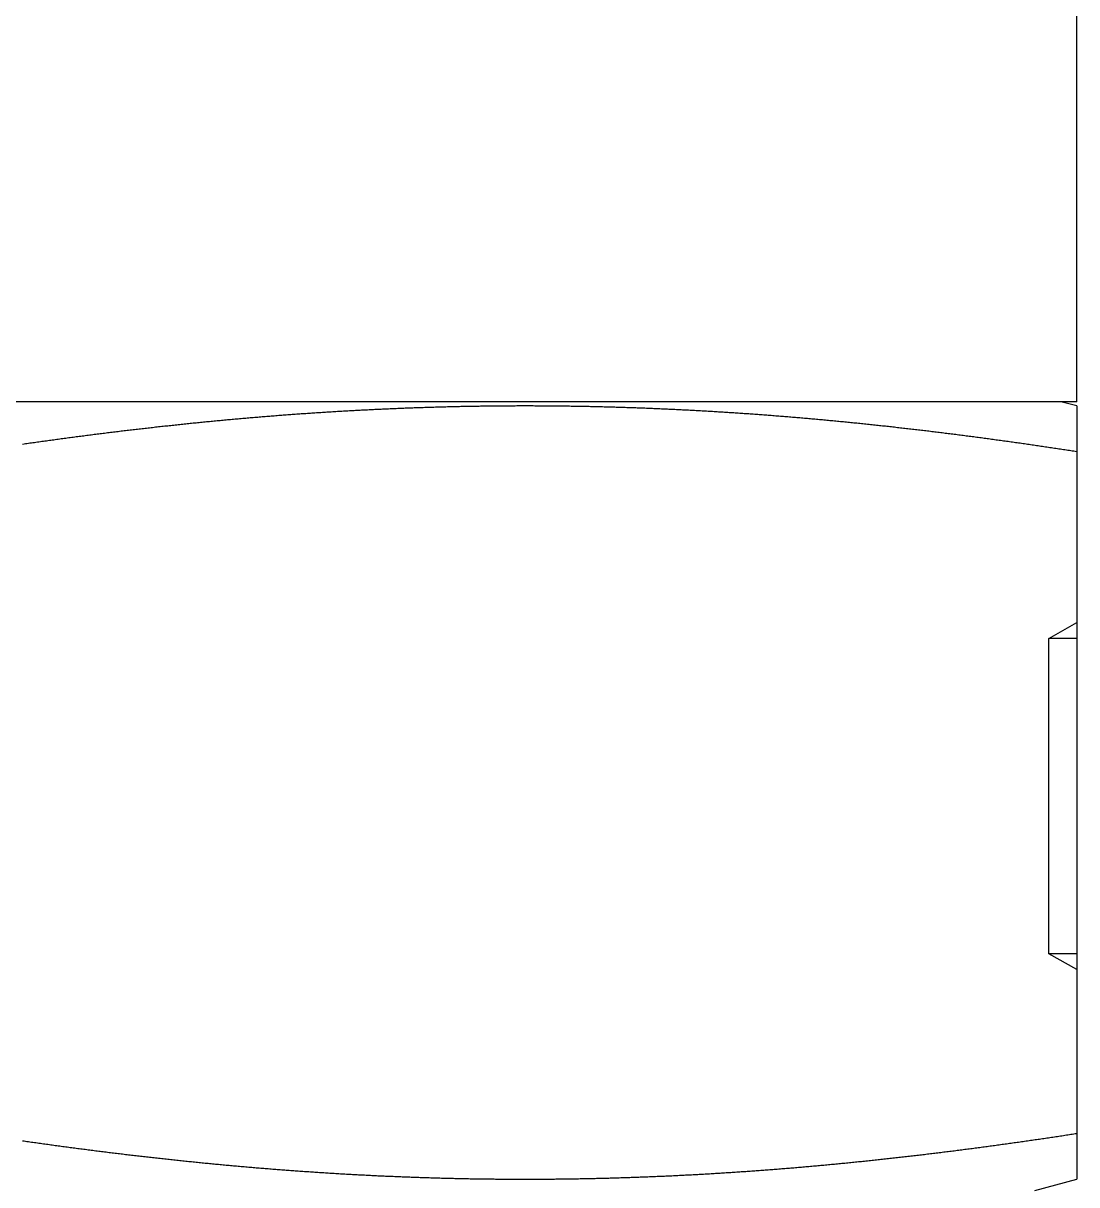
# Model space of a CAD drawing. Extents: x -14 to 110, y -23 to 72.
# Drawn here: x 101.42 to 108.11, y 8.44 to 15.8 of the extents above; entities that cross this region are included whole.
import ezdxf

# ---------------------------------------------------------------- set-up
doc = ezdxf.new("R2010")
doc.units = 0
doc.layers.get('0').update_dxf_attribs({"linetype": 'CONTINUOUS'})

msp = doc.modelspace()

# ---------------------------------------------------------------- linework, layer by layer
at = {"color": 7, "linetype": 'CONTINUOUS'}
for p, q in [((108.1078, 13.4041), (108.1078, 20.5041)), ((108.1078, 13.4041), (94.1078, 13.4041)), ((108.1078, 13.3773), (108.0078, 13.4041)), ((108.1078, 13.3773), (108.1078, 8.4753)), ((107.9312, 11.9041), (108.1078, 12.0041)), ((107.9312, 9.9041), (107.9312, 11.9041)), ((108.1078, 11.9041), (107.9312, 11.9041)), ((108.1078, 9.8041), (107.9312, 9.9041)), ((108.1078, 9.9041), (107.9312, 9.9041)), ((107.8423, 8.4041), (108.1078, 8.4753))]:
    msp.add_line(p, q, dxfattribs=at)
at = {"color": 7}
for points in [[(108.108, 13.0872, 0), (108.098, 13.0886, 0), (108.089, 13.0901, 0), (108.079, 13.0916, 0), (108.07, 13.093, 0), (108.061, 13.0945, 0), (108.051, 13.0959, 0), (108.042, 13.0974, 0), (108.032, 13.0988, 0), (108.023, 13.1002, 0), (108.013, 13.1017, 0), (108.004, 13.1031, 0), (107.994, 13.1045, 0), (107.985, 13.106, 0), (107.975, 13.1074, 0), (107.966, 13.1088, 0), (107.957, 13.1102, 0), (107.947, 13.1116, 0), (107.938, 13.113, 0), (107.928, 13.1144, 0), (107.919, 13.1158, 0), (107.909, 13.1173, 0), (107.9, 13.1186, 0), (107.89, 13.12, 0), (107.881, 13.1214, 0), (107.871, 13.1228, 0), (107.862, 13.1242, 0), (107.852, 13.1256, 0), (107.843, 13.127, 0), (107.833, 13.1283, 0), (107.824, 13.1297, 0), (107.815, 13.1311, 0), (107.805, 13.1325, 0), (107.796, 13.1338, 0), (107.786, 13.1352, 0), (107.777, 13.1365, 0), (107.767, 13.1379, 0), (107.758, 13.1392, 0), (107.748, 13.1406, 0), (107.739, 13.1419, 0), (107.729, 13.1433, 0), (107.72, 13.1446, 0), (107.71, 13.146, 0), (107.701, 13.1473, 0), (107.691, 13.1486, 0), (107.682, 13.1499, 0), (107.672, 13.1513, 0), (107.663, 13.1526, 0), (107.654, 13.1539, 0), (107.644, 13.1552, 0), (107.635, 13.1565, 0), (107.625, 13.1578, 0), (107.616, 13.1591, 0), (107.606, 13.1604, 0), (107.597, 13.1617, 0), (107.587, 13.163, 0), (107.578, 13.1643, 0), (107.568, 13.1656, 0), (107.559, 13.1669, 0), (107.549, 13.1682, 0), (107.54, 13.1695, 0), (107.53, 13.1707, 0), (107.521, 13.172, 0), (107.511, 13.1733, 0), (107.502, 13.1746, 0), (107.492, 13.1758, 0), (107.483, 13.1771, 0), (107.473, 13.1783, 0), (107.464, 13.1796, 0), (107.454, 13.1808, 0), (107.445, 13.1821, 0), (107.435, 13.1833, 0), (107.426, 13.1846, 0), (107.417, 13.1858, 0), (107.407, 13.187, 0), (107.398, 13.1883, 0), (107.388, 13.1895, 0), (107.379, 13.1907, 0), (107.369, 13.1919, 0), (107.36, 13.1931, 0), (107.35, 13.1943, 0), (107.341, 13.1956, 0), (107.331, 13.1968, 0), (107.322, 13.198, 0), (107.312, 13.1992, 0), (107.303, 13.2004, 0), (107.293, 13.2015, 0), (107.284, 13.2027, 0), (107.274, 13.2039, 0), (107.265, 13.2051, 0), (107.255, 13.2063, 0), (107.246, 13.2074, 0), (107.236, 13.2086, 0), (107.227, 13.2098, 0), (107.217, 13.2109, 0), (107.208, 13.2121, 0), (107.198, 13.2133, 0), (107.189, 13.2144, 0), (107.179, 13.2156, 0), (107.17, 13.2167, 0), (107.16, 13.2179, 0), (107.151, 13.219, 0), (107.141, 13.2201, 0), (107.132, 13.2213, 0), (107.122, 13.2224, 0), (107.113, 13.2235, 0), (107.103, 13.2246, 0), (107.094, 13.2257, 0), (107.084, 13.2269, 0), (107.075, 13.228, 0), (107.065, 13.2291, 0), (107.056, 13.2302, 0), (107.046, 13.2313, 0), (107.037, 13.2324, 0), (107.027, 13.2335, 0), (107.018, 13.2346, 0), (107.008, 13.2356, 0), (106.999, 13.2367, 0), (106.989, 13.2378, 0), (106.98, 13.2389, 0), (106.97, 13.2399, 0), (106.961, 13.241, 0), (106.951, 13.2421, 0), (106.942, 13.2431, 0), (106.932, 13.2442, 0), (106.923, 13.2452, 0), (106.913, 13.2463, 0), (106.904, 13.2473, 0), (106.894, 13.2484, 0), (106.885, 13.2494, 0), (106.875, 13.2504, 0), (106.866, 13.2515, 0), (106.856, 13.2525, 0), (106.847, 13.2535, 0), (106.837, 13.2545, 0), (106.828, 13.2555, 0), (106.818, 13.2566, 0), (106.809, 13.2576, 0), (106.799, 13.2586, 0), (106.79, 13.2596, 0), (106.78, 13.2606, 0), (106.77, 13.2615, 0), (106.761, 13.2625, 0), (106.751, 13.2635, 0), (106.742, 13.2645, 0), (106.732, 13.2655, 0), (106.723, 13.2664, 0), (106.713, 13.2674, 0), (106.704, 13.2684, 0), (106.694, 13.2693, 0), (106.685, 13.2703, 0), (106.675, 13.2713, 0), (106.666, 13.2722, 0), (106.656, 13.2731, 0), (106.647, 13.2741, 0), (106.637, 13.275, 0), (106.628, 13.276, 0), (106.618, 13.2769, 0), (106.609, 13.2778, 0), (106.599, 13.2787, 0), (106.59, 13.2797, 0), (106.58, 13.2806, 0), (106.571, 13.2815, 0), (106.561, 13.2824, 0), (106.552, 13.2833, 0), (106.542, 13.2842, 0), (106.532, 13.2851, 0), (106.523, 13.286, 0), (106.513, 13.2869, 0), (106.504, 13.2877, 0), (106.494, 13.2886, 0), (106.485, 13.2895, 0), (106.475, 13.2904, 0), (106.466, 13.2912, 0), (106.456, 13.2921, 0), (106.447, 13.2929, 0), (106.437, 13.2938, 0), (106.428, 13.2946, 0), (106.418, 13.2955, 0), (106.409, 13.2963, 0), (106.399, 13.2972, 0), (106.39, 13.298, 0), (106.38, 13.2988, 0), (106.371, 13.2997, 0), (106.361, 13.3005, 0), (106.351, 13.3013, 0), (106.342, 13.3021, 0), (106.332, 13.3029, 0), (106.323, 13.3037, 0), (106.313, 13.3045, 0), (106.304, 13.3053, 0), (106.294, 13.3061, 0), (106.285, 13.3069, 0), (106.275, 13.3077, 0), (106.266, 13.3085, 0), (106.256, 13.3092, 0), (106.247, 13.31, 0), (106.237, 13.3108, 0), (106.228, 13.3115, 0), (106.218, 13.3123, 0), (106.208, 13.313, 0), (106.199, 13.3138, 0), (106.189, 13.3145, 0), (106.18, 13.3153, 0), (106.17, 13.316, 0), (106.161, 13.3168, 0), (106.151, 13.3175, 0), (106.142, 13.3182, 0), (106.132, 13.3189, 0), (106.123, 13.3196, 0), (106.113, 13.3204, 0), (106.104, 13.3211, 0), (106.094, 13.3218, 0), (106.084, 13.3225, 0), (106.075, 13.3232, 0), (106.065, 13.3239, 0), (106.056, 13.3245, 0), (106.046, 13.3252, 0), (106.037, 13.3259, 0), (106.027, 13.3266, 0), (106.018, 13.3272, 0), (106.008, 13.3279, 0), (105.999, 13.3286, 0), (105.989, 13.3292, 0), (105.979, 13.3299, 0), (105.97, 13.3305, 0), (105.96, 13.3312, 0), (105.951, 13.3318, 0), (105.941, 13.3324, 0), (105.932, 13.3331, 0), (105.922, 13.3337, 0), (105.913, 13.3343, 0), (105.903, 13.3349, 0), (105.894, 13.3356, 0), (105.884, 13.3362, 0), (105.874, 13.3368, 0), (105.865, 13.3374, 0), (105.855, 13.338, 0), (105.846, 13.3386, 0), (105.836, 13.3391, 0), (105.827, 13.3397, 0), (105.817, 13.3403, 0), (105.808, 13.3409, 0), (105.798, 13.3415, 0), (105.789, 13.342, 0), (105.779, 13.3426, 0), (105.769, 13.3431, 0), (105.76, 13.3437, 0), (105.75, 13.3442, 0), (105.741, 13.3448, 0), (105.731, 13.3453, 0), (105.722, 13.3459, 0), (105.712, 13.3464, 0), (105.703, 13.3469, 0), (105.693, 13.3474, 0), (105.683, 13.348, 0), (105.674, 13.3485, 0), (105.664, 13.349, 0), (105.655, 13.3495, 0), (105.645, 13.35, 0), (105.636, 13.3505, 0), (105.626, 13.351, 0), (105.617, 13.3515, 0), (105.607, 13.3519, 0), (105.598, 13.3524, 0), (105.588, 13.3529, 0), (105.578, 13.3534, 0), (105.569, 13.3538, 0), (105.559, 13.3543, 0), (105.55, 13.3547, 0), (105.54, 13.3552, 0), (105.531, 13.3556, 0), (105.521, 13.3561, 0), (105.512, 13.3565, 0), (105.502, 13.357, 0), (105.492, 13.3574, 0), (105.483, 13.3578, 0), (105.473, 13.3582, 0), (105.464, 13.3586, 0), (105.454, 13.3591, 0), (105.445, 13.3595, 0), (105.435, 13.3599, 0), (105.425, 13.3603, 0), (105.416, 13.3607, 0), (105.406, 13.361, 0), (105.397, 13.3614, 0), (105.387, 13.3618, 0), (105.378, 13.3622, 0), (105.368, 13.3626, 0), (105.359, 13.3629, 0), (105.349, 13.3633, 0), (105.339, 13.3636, 0), (105.33, 13.364, 0), (105.32, 13.3643, 0), (105.311, 13.3647, 0), (105.301, 13.365, 0), (105.292, 13.3654, 0), (105.282, 13.3657, 0), (105.273, 13.366, 0), (105.263, 13.3663, 0), (105.253, 13.3667, 0), (105.244, 13.367, 0), (105.234, 13.3673, 0), (105.225, 13.3676, 0), (105.215, 13.3679, 0), (105.206, 13.3682, 0), (105.196, 13.3685, 0), (105.186, 13.3687, 0), (105.177, 13.369, 0), (105.167, 13.3693, 0), (105.158, 13.3696, 0), (105.148, 13.3698, 0), (105.139, 13.3701, 0), (105.129, 13.3704, 0), (105.12, 13.3706, 0), (105.11, 13.3709, 0), (105.1, 13.3711, 0), (105.091, 13.3713, 0), (105.081, 13.3716, 0), (105.072, 13.3718, 0), (105.062, 13.372, 0), (105.053, 13.3722, 0), (105.043, 13.3725, 0), (105.033, 13.3727, 0), (105.024, 13.3729, 0), (105.014, 13.3731, 0), (105.005, 13.3733, 0), (104.995, 13.3735, 0), (104.986, 13.3737, 0), (104.976, 13.3738, 0), (104.967, 13.374, 0), (104.957, 13.3742, 0), (104.947, 13.3744, 0), (104.938, 13.3745, 0), (104.928, 13.3747, 0), (104.919, 13.3748, 0), (104.909, 13.375, 0), (104.9, 13.3751, 0), (104.89, 13.3753, 0), (104.88, 13.3754, 0), (104.871, 13.3756, 0), (104.861, 13.3757, 0), (104.852, 13.3758, 0), (104.842, 13.3759, 0), (104.833, 13.376, 0), (104.823, 13.3761, 0), (104.813, 13.3762, 0), (104.804, 13.3763, 0), (104.794, 13.3764, 0), (104.785, 13.3765, 0), (104.775, 13.3766, 0), (104.766, 13.3767, 0), (104.756, 13.3768, 0), (104.747, 13.3768, 0), (104.737, 13.3769, 0), (104.727, 13.377, 0), (104.718, 13.377, 0), (104.708, 13.3771, 0), (104.699, 13.3771, 0), (104.689, 13.3772, 0), (104.68, 13.3772, 0), (104.67, 13.3772, 0), (104.66, 13.3773, 0), (104.651, 13.3773, 0), (104.641, 13.3773, 0), (104.632, 13.3773, 0), (104.622, 13.3773, 0), (104.613, 13.3773, 0), (104.603, 13.3773, 0), (104.593, 13.3773, 0), (104.584, 13.3773, 0), (104.574, 13.3773, 0), (104.565, 13.3773, 0), (104.555, 13.3773, 0), (104.546, 13.3772, 0), (104.536, 13.3772, 0), (104.527, 13.3772, 0), (104.517, 13.3771, 0), (104.507, 13.3771, 0), (104.498, 13.377, 0), (104.488, 13.377, 0), (104.479, 13.3769, 0), (104.469, 13.3768, 0), (104.46, 13.3768, 0), (104.45, 13.3767, 0), (104.44, 13.3766, 0), (104.431, 13.3765, 0), (104.421, 13.3764, 0), (104.412, 13.3763, 0), (104.402, 13.3762, 0), (104.393, 13.3761, 0), (104.383, 13.376, 0), (104.373, 13.3759, 0), (104.364, 13.3758, 0), (104.354, 13.3757, 0), (104.345, 13.3755, 0), (104.335, 13.3754, 0), (104.326, 13.3753, 0), (104.316, 13.3751, 0), (104.307, 13.375, 0), (104.297, 13.3748, 0), (104.287, 13.3747, 0), (104.278, 13.3745, 0), (104.268, 13.3744, 0), (104.259, 13.3742, 0), (104.249, 13.374, 0), (104.24, 13.3738, 0), (104.23, 13.3736, 0), (104.22, 13.3735, 0), (104.211, 13.3733, 0), (104.201, 13.3731, 0), (104.192, 13.3729, 0), (104.182, 13.3727, 0), (104.173, 13.3724, 0), (104.163, 13.3722, 0), (104.153, 13.372, 0), (104.144, 13.3718, 0), (104.134, 13.3716, 0), (104.125, 13.3713, 0), (104.115, 13.3711, 0), (104.106, 13.3708, 0), (104.096, 13.3706, 0), (104.087, 13.3703, 0), (104.077, 13.3701, 0), (104.067, 13.3698, 0), (104.058, 13.3696, 0), (104.048, 13.3693, 0), (104.039, 13.369, 0), (104.029, 13.3687, 0), (104.02, 13.3684, 0), (104.01, 13.3682, 0), (104, 13.3679, 0), (103.991, 13.3676, 0), (103.981, 13.3673, 0), (103.972, 13.367, 0), (103.962, 13.3666, 0), (103.953, 13.3663, 0), (103.943, 13.366, 0), (103.934, 13.3657, 0), (103.924, 13.3653, 0), (103.914, 13.365, 0), (103.905, 13.3647, 0), (103.895, 13.3643, 0), (103.886, 13.364, 0), (103.876, 13.3636, 0), (103.867, 13.3633, 0), (103.857, 13.3629, 0), (103.848, 13.3625, 0), (103.838, 13.3622, 0), (103.828, 13.3618, 0), (103.819, 13.3614, 0), (103.809, 13.361, 0), (103.8, 13.3606, 0), (103.79, 13.3603, 0), (103.781, 13.3599, 0), (103.771, 13.3595, 0), (103.761, 13.359, 0), (103.752, 13.3586, 0), (103.742, 13.3582, 0), (103.733, 13.3578, 0), (103.723, 13.3574, 0), (103.714, 13.3569, 0), (103.704, 13.3565, 0), (103.695, 13.3561, 0), (103.685, 13.3556, 0), (103.675, 13.3552, 0), (103.666, 13.3547, 0), (103.656, 13.3543, 0), (103.647, 13.3538, 0), (103.637, 13.3534, 0), (103.628, 13.3529, 0), (103.618, 13.3524, 0), (103.609, 13.3519, 0), (103.599, 13.3515, 0), (103.589, 13.351, 0), (103.58, 13.3505, 0), (103.57, 13.35, 0), (103.561, 13.3495, 0), (103.551, 13.349, 0), (103.542, 13.3485, 0), (103.532, 13.348, 0), (103.523, 13.3474, 0), (103.513, 13.3469, 0), (103.504, 13.3464, 0), (103.494, 13.3459, 0), (103.484, 13.3453, 0), (103.475, 13.3448, 0), (103.465, 13.3442, 0), (103.456, 13.3437, 0), (103.446, 13.3431, 0), (103.437, 13.3426, 0), (103.427, 13.342, 0), (103.418, 13.3415, 0), (103.408, 13.3409, 0), (103.398, 13.3403, 0), (103.389, 13.3397, 0), (103.379, 13.3391, 0), (103.37, 13.3386, 0), (103.36, 13.338, 0), (103.351, 13.3374, 0), (103.341, 13.3368, 0), (103.332, 13.3362, 0), (103.322, 13.3356, 0), (103.313, 13.3349, 0), (103.303, 13.3343, 0), (103.293, 13.3337, 0), (103.284, 13.3331, 0), (103.274, 13.3324, 0), (103.265, 13.3318, 0), (103.255, 13.3312, 0), (103.246, 13.3305, 0), (103.236, 13.3299, 0), (103.227, 13.3292, 0), (103.217, 13.3286, 0), (103.208, 13.3279, 0), (103.198, 13.3272, 0), (103.188, 13.3266, 0), (103.179, 13.3259, 0), (103.169, 13.3252, 0), (103.16, 13.3245, 0), (103.15, 13.3239, 0), (103.141, 13.3232, 0), (103.131, 13.3225, 0), (103.122, 13.3218, 0), (103.112, 13.3211, 0), (103.103, 13.3204, 0), (103.093, 13.3196, 0), (103.084, 13.3189, 0), (103.074, 13.3182, 0), (103.064, 13.3175, 0), (103.055, 13.3168, 0), (103.045, 13.316, 0), (103.036, 13.3153, 0), (103.026, 13.3145, 0), (103.017, 13.3138, 0), (103.007, 13.313, 0), (102.998, 13.3123, 0), (102.988, 13.3115, 0), (102.979, 13.3108, 0), (102.969, 13.31, 0), (102.96, 13.3092, 0), (102.95, 13.3085, 0), (102.94, 13.3077, 0), (102.931, 13.3069, 0), (102.921, 13.3061, 0), (102.912, 13.3053, 0), (102.902, 13.3045, 0), (102.893, 13.3037, 0), (102.883, 13.3029, 0), (102.874, 13.3021, 0), (102.864, 13.3013, 0), (102.855, 13.3005, 0), (102.845, 13.2997, 0), (102.836, 13.2988, 0), (102.826, 13.298, 0), (102.817, 13.2972, 0), (102.807, 13.2963, 0), (102.797, 13.2955, 0), (102.788, 13.2946, 0), (102.778, 13.2938, 0), (102.769, 13.2929, 0), (102.759, 13.2921, 0), (102.75, 13.2912, 0), (102.74, 13.2904, 0), (102.731, 13.2895, 0), (102.721, 13.2886, 0), (102.712, 13.2877, 0), (102.702, 13.2869, 0), (102.693, 13.286, 0), (102.683, 13.2851, 0), (102.674, 13.2842, 0), (102.664, 13.2833, 0), (102.655, 13.2824, 0), (102.645, 13.2815, 0), (102.636, 13.2806, 0), (102.626, 13.2797, 0), (102.617, 13.2787, 0), (102.607, 13.2778, 0), (102.597, 13.2769, 0), (102.588, 13.276, 0), (102.578, 13.275, 0), (102.569, 13.2741, 0), (102.559, 13.2731, 0), (102.55, 13.2722, 0), (102.54, 13.2712, 0), (102.531, 13.2703, 0), (102.521, 13.2693, 0), (102.512, 13.2684, 0), (102.502, 13.2674, 0), (102.493, 13.2664, 0), (102.483, 13.2655, 0), (102.474, 13.2645, 0), (102.464, 13.2635, 0), (102.455, 13.2625, 0), (102.445, 13.2615, 0), (102.436, 13.2606, 0), (102.426, 13.2596, 0), (102.417, 13.2586, 0), (102.407, 13.2576, 0), (102.398, 13.2566, 0), (102.388, 13.2555, 0), (102.379, 13.2545, 0), (102.369, 13.2535, 0), (102.36, 13.2525, 0), (102.35, 13.2515, 0), (102.341, 13.2504, 0), (102.331, 13.2494, 0), (102.322, 13.2484, 0), (102.312, 13.2473, 0), (102.303, 13.2463, 0), (102.293, 13.2452, 0), (102.283, 13.2442, 0), (102.274, 13.2431, 0), (102.264, 13.2421, 0), (102.255, 13.241, 0), (102.245, 13.2399, 0), (102.236, 13.2389, 0), (102.226, 13.2378, 0), (102.217, 13.2367, 0), (102.207, 13.2356, 0), (102.198, 13.2346, 0), (102.188, 13.2335, 0), (102.179, 13.2324, 0), (102.169, 13.2313, 0), (102.16, 13.2302, 0), (102.15, 13.2291, 0), (102.141, 13.228, 0), (102.131, 13.2269, 0), (102.122, 13.2257, 0), (102.112, 13.2246, 0), (102.103, 13.2235, 0), (102.093, 13.2224, 0), (102.084, 13.2213, 0), (102.074, 13.2201, 0), (102.065, 13.219, 0), (102.055, 13.2179, 0), (102.046, 13.2167, 0), (102.036, 13.2156, 0), (102.027, 13.2144, 0), (102.017, 13.2133, 0), (102.008, 13.2121, 0), (101.998, 13.2109, 0), (101.989, 13.2098, 0), (101.979, 13.2086, 0), (101.97, 13.2074, 0), (101.96, 13.2063, 0), (101.951, 13.2051, 0), (101.941, 13.2039, 0), (101.932, 13.2027, 0), (101.922, 13.2015, 0), (101.913, 13.2004, 0), (101.904, 13.1992, 0), (101.894, 13.198, 0), (101.885, 13.1968, 0), (101.875, 13.1956, 0), (101.866, 13.1943, 0), (101.856, 13.1931, 0), (101.847, 13.1919, 0), (101.837, 13.1907, 0), (101.828, 13.1895, 0), (101.818, 13.1883, 0), (101.809, 13.187, 0), (101.799, 13.1858, 0), (101.79, 13.1846, 0), (101.78, 13.1833, 0), (101.771, 13.1821, 0), (101.761, 13.1808, 0), (101.752, 13.1796, 0), (101.742, 13.1783, 0), (101.733, 13.1771, 0), (101.723, 13.1758, 0), (101.714, 13.1745, 0), (101.704, 13.1733, 0), (101.695, 13.172, 0), (101.685, 13.1707, 0), (101.676, 13.1695, 0), (101.666, 13.1682, 0), (101.657, 13.1669, 0), (101.647, 13.1656, 0), (101.638, 13.1643, 0), (101.628, 13.163, 0), (101.619, 13.1617, 0), (101.609, 13.1604, 0), (101.6, 13.1591, 0), (101.591, 13.1578, 0), (101.581, 13.1565, 0), (101.572, 13.1552, 0), (101.562, 13.1539, 0), (101.553, 13.1526, 0), (101.543, 13.1513, 0), (101.534, 13.1499, 0), (101.524, 13.1486, 0), (101.515, 13.1473, 0), (101.505, 13.146, 0), (101.496, 13.1446, 0), (101.486, 13.1433, 0), (101.477, 13.1419, 0), (101.467, 13.1406, 0), (101.458, 13.1392, 0), (101.448, 13.1379, 0), (101.439, 13.1365, 0), (101.43, 13.1352, 0), (101.42, 13.1338, 0)], [(101.42, 8.7188, 0), (101.43, 8.7174, 0), (101.439, 8.7161, 0), (101.448, 8.7147, 0), (101.458, 8.7134, 0), (101.467, 8.712, 0), (101.477, 8.7107, 0), (101.486, 8.7094, 0), (101.496, 8.708, 0), (101.505, 8.7067, 0), (101.515, 8.7053, 0), (101.524, 8.704, 0), (101.534, 8.7027, 0), (101.543, 8.7014, 0), (101.553, 8.7, 0), (101.562, 8.6987, 0), (101.572, 8.6974, 0), (101.581, 8.6961, 0), (101.591, 8.6948, 0), (101.6, 8.6935, 0), (101.609, 8.6922, 0), (101.619, 8.6909, 0), (101.628, 8.6896, 0), (101.638, 8.6883, 0), (101.647, 8.687, 0), (101.657, 8.6857, 0), (101.666, 8.6844, 0), (101.676, 8.6832, 0), (101.685, 8.6819, 0), (101.695, 8.6806, 0), (101.704, 8.6793, 0), (101.714, 8.6781, 0), (101.723, 8.6768, 0), (101.733, 8.6756, 0), (101.742, 8.6743, 0), (101.752, 8.673, 0), (101.761, 8.6718, 0), (101.771, 8.6706, 0), (101.78, 8.6693, 0), (101.79, 8.6681, 0), (101.799, 8.6668, 0), (101.809, 8.6656, 0), (101.818, 8.6644, 0), (101.828, 8.6631, 0), (101.837, 8.6619, 0), (101.847, 8.6607, 0), (101.856, 8.6595, 0), (101.866, 8.6583, 0), (101.875, 8.6571, 0), (101.885, 8.6559, 0), (101.894, 8.6547, 0), (101.904, 8.6535, 0), (101.913, 8.6523, 0), (101.922, 8.6511, 0), (101.932, 8.6499, 0), (101.941, 8.6487, 0), (101.951, 8.6475, 0), (101.96, 8.6463, 0), (101.97, 8.6452, 0), (101.979, 8.644, 0), (101.989, 8.6428, 0), (101.998, 8.6417, 0), (102.008, 8.6405, 0), (102.017, 8.6394, 0), (102.027, 8.6382, 0), (102.036, 8.6371, 0), (102.046, 8.6359, 0), (102.055, 8.6348, 0), (102.065, 8.6336, 0), (102.074, 8.6325, 0), (102.084, 8.6314, 0), (102.093, 8.6302, 0), (102.103, 8.6291, 0), (102.112, 8.628, 0), (102.122, 8.6269, 0), (102.131, 8.6258, 0), (102.141, 8.6247, 0), (102.15, 8.6235, 0), (102.16, 8.6225, 0), (102.169, 8.6213, 0), (102.179, 8.6203, 0), (102.188, 8.6192, 0), (102.198, 8.6181, 0), (102.207, 8.617, 0), (102.217, 8.6159, 0), (102.226, 8.6148, 0), (102.236, 8.6138, 0), (102.245, 8.6127, 0), (102.255, 8.6116, 0), (102.264, 8.6106, 0), (102.274, 8.6095, 0), (102.283, 8.6084, 0), (102.293, 8.6074, 0), (102.303, 8.6064, 0), (102.312, 8.6053, 0), (102.322, 8.6043, 0), (102.331, 8.6032, 0), (102.341, 8.6022, 0), (102.35, 8.6012, 0), (102.36, 8.6001, 0), (102.369, 8.5991, 0), (102.379, 8.5981, 0), (102.388, 8.5971, 0), (102.398, 8.5961, 0), (102.407, 8.5951, 0), (102.417, 8.5941, 0), (102.426, 8.5931, 0), (102.436, 8.5921, 0), (102.445, 8.5911, 0), (102.455, 8.5901, 0), (102.464, 8.5891, 0), (102.474, 8.5881, 0), (102.483, 8.5871, 0), (102.493, 8.5862, 0), (102.502, 8.5852, 0), (102.512, 8.5843, 0), (102.521, 8.5833, 0), (102.531, 8.5823, 0), (102.54, 8.5814, 0), (102.55, 8.5804, 0), (102.559, 8.5795, 0), (102.569, 8.5785, 0), (102.578, 8.5776, 0), (102.588, 8.5767, 0), (102.597, 8.5757, 0), (102.607, 8.5748, 0), (102.617, 8.5739, 0), (102.626, 8.573, 0), (102.636, 8.5721, 0), (102.645, 8.5711, 0), (102.655, 8.5702, 0), (102.664, 8.5693, 0), (102.674, 8.5685, 0), (102.683, 8.5676, 0), (102.693, 8.5667, 0), (102.702, 8.5658, 0), (102.712, 8.5649, 0), (102.721, 8.564, 0), (102.731, 8.5631, 0), (102.74, 8.5623, 0), (102.75, 8.5614, 0), (102.759, 8.5605, 0), (102.769, 8.5597, 0), (102.778, 8.5588, 0), (102.788, 8.558, 0), (102.797, 8.5571, 0), (102.807, 8.5563, 0), (102.817, 8.5555, 0), (102.826, 8.5546, 0), (102.836, 8.5538, 0), (102.845, 8.553, 0), (102.855, 8.5521, 0), (102.864, 8.5513, 0), (102.874, 8.5505, 0), (102.883, 8.5497, 0), (102.893, 8.5489, 0), (102.902, 8.5481, 0), (102.912, 8.5473, 0), (102.921, 8.5465, 0), (102.931, 8.5457, 0), (102.94, 8.545, 0), (102.95, 8.5442, 0), (102.96, 8.5434, 0), (102.969, 8.5426, 0), (102.979, 8.5419, 0), (102.988, 8.5411, 0), (102.998, 8.5403, 0), (103.007, 8.5396, 0), (103.017, 8.5388, 0), (103.026, 8.5381, 0), (103.036, 8.5373, 0), (103.045, 8.5366, 0), (103.055, 8.5359, 0), (103.064, 8.5351, 0), (103.074, 8.5344, 0), (103.084, 8.5337, 0), (103.093, 8.533, 0), (103.103, 8.5323, 0), (103.112, 8.5316, 0), (103.122, 8.5309, 0), (103.131, 8.5302, 0), (103.141, 8.5295, 0), (103.15, 8.5288, 0), (103.16, 8.5281, 0), (103.169, 8.5274, 0), (103.179, 8.5267, 0), (103.188, 8.526, 0), (103.198, 8.5254, 0), (103.208, 8.5247, 0), (103.217, 8.5241, 0), (103.227, 8.5234, 0), (103.236, 8.5228, 0), (103.246, 8.5221, 0), (103.255, 8.5215, 0), (103.265, 8.5208, 0), (103.274, 8.5202, 0), (103.284, 8.5196, 0), (103.293, 8.5189, 0), (103.303, 8.5183, 0), (103.313, 8.5177, 0), (103.322, 8.5171, 0), (103.332, 8.5165, 0), (103.341, 8.5159, 0), (103.351, 8.5153, 0), (103.36, 8.5147, 0), (103.37, 8.5141, 0), (103.379, 8.5135, 0), (103.389, 8.5129, 0), (103.398, 8.5123, 0), (103.408, 8.5117, 0), (103.418, 8.5112, 0), (103.427, 8.5106, 0), (103.437, 8.51, 0), (103.446, 8.5095, 0), (103.456, 8.5089, 0), (103.465, 8.5084, 0), (103.475, 8.5078, 0), (103.484, 8.5073, 0), (103.494, 8.5068, 0), (103.504, 8.5062, 0), (103.513, 8.5057, 0), (103.523, 8.5052, 0), (103.532, 8.5047, 0), (103.542, 8.5042, 0), (103.551, 8.5037, 0), (103.561, 8.5031, 0), (103.57, 8.5026, 0), (103.58, 8.5022, 0), (103.589, 8.5017, 0), (103.599, 8.5012, 0), (103.609, 8.5007, 0), (103.618, 8.5002, 0), (103.628, 8.4997, 0), (103.637, 8.4993, 0), (103.647, 8.4988, 0), (103.656, 8.4984, 0), (103.666, 8.4979, 0), (103.675, 8.4974, 0), (103.685, 8.497, 0), (103.695, 8.4965, 0), (103.704, 8.4961, 0), (103.714, 8.4957, 0), (103.723, 8.4953, 0), (103.733, 8.4948, 0), (103.742, 8.4944, 0), (103.752, 8.494, 0), (103.761, 8.4936, 0), (103.771, 8.4932, 0), (103.781, 8.4928, 0), (103.79, 8.4924, 0), (103.8, 8.492, 0), (103.809, 8.4916, 0), (103.819, 8.4912, 0), (103.828, 8.4908, 0), (103.838, 8.4904, 0), (103.848, 8.4901, 0), (103.857, 8.4897, 0), (103.867, 8.4893, 0), (103.876, 8.489, 0), (103.886, 8.4886, 0), (103.895, 8.4883, 0), (103.905, 8.4879, 0), (103.914, 8.4876, 0), (103.924, 8.4873, 0), (103.934, 8.4869, 0), (103.943, 8.4866, 0), (103.953, 8.4863, 0), (103.962, 8.486, 0), (103.972, 8.4857, 0), (103.981, 8.4854, 0), (103.991, 8.485, 0), (104, 8.4848, 0), (104.01, 8.4845, 0), (104.02, 8.4842, 0), (104.029, 8.4839, 0), (104.039, 8.4836, 0), (104.048, 8.4833, 0), (104.058, 8.4831, 0), (104.067, 8.4828, 0), (104.077, 8.4825, 0), (104.087, 8.4823, 0), (104.096, 8.482, 0), (104.106, 8.4818, 0), (104.115, 8.4815, 0), (104.125, 8.4813, 0), (104.134, 8.4811, 0), (104.144, 8.4808, 0), (104.153, 8.4806, 0), (104.163, 8.4804, 0), (104.173, 8.4802, 0), (104.182, 8.48, 0), (104.192, 8.4797, 0), (104.201, 8.4795, 0), (104.211, 8.4794, 0), (104.22, 8.4792, 0), (104.23, 8.479, 0), (104.24, 8.4788, 0), (104.249, 8.4786, 0), (104.259, 8.4784, 0), (104.268, 8.4783, 0), (104.278, 8.4781, 0), (104.287, 8.4779, 0), (104.297, 8.4778, 0), (104.307, 8.4776, 0), (104.316, 8.4775, 0), (104.326, 8.4773, 0), (104.335, 8.4772, 0), (104.345, 8.4771, 0), (104.354, 8.477, 0), (104.364, 8.4768, 0), (104.373, 8.4767, 0), (104.383, 8.4766, 0), (104.393, 8.4765, 0), (104.402, 8.4764, 0), (104.412, 8.4763, 0), (104.421, 8.4762, 0), (104.431, 8.4761, 0), (104.44, 8.476, 0), (104.45, 8.4759, 0), (104.46, 8.4759, 0), (104.469, 8.4758, 0), (104.479, 8.4757, 0), (104.488, 8.4757, 0), (104.498, 8.4756, 0), (104.507, 8.4756, 0), (104.517, 8.4755, 0), (104.527, 8.4755, 0), (104.536, 8.4754, 0), (104.546, 8.4754, 0), (104.555, 8.4754, 0), (104.565, 8.4753, 0), (104.574, 8.4753, 0), (104.584, 8.4753, 0), (104.593, 8.4753, 0), (104.603, 8.4753, 0), (104.613, 8.4753, 0), (104.622, 8.4753, 0), (104.632, 8.4753, 0), (104.641, 8.4753, 0), (104.651, 8.4753, 0), (104.66, 8.4754, 0), (104.67, 8.4754, 0), (104.68, 8.4754, 0), (104.689, 8.4755, 0), (104.699, 8.4755, 0), (104.708, 8.4756, 0), (104.718, 8.4756, 0), (104.727, 8.4757, 0), (104.737, 8.4757, 0), (104.747, 8.4758, 0), (104.756, 8.4759, 0), (104.766, 8.4759, 0), (104.775, 8.476, 0), (104.785, 8.4761, 0), (104.794, 8.4762, 0), (104.804, 8.4763, 0), (104.813, 8.4764, 0), (104.823, 8.4765, 0), (104.833, 8.4766, 0), (104.842, 8.4767, 0), (104.852, 8.4768, 0), (104.861, 8.477, 0), (104.871, 8.4771, 0), (104.88, 8.4772, 0), (104.89, 8.4774, 0), (104.9, 8.4775, 0), (104.909, 8.4777, 0), (104.919, 8.4778, 0), (104.928, 8.4779, 0), (104.938, 8.4781, 0), (104.947, 8.4783, 0), (104.957, 8.4785, 0), (104.967, 8.4786, 0), (104.976, 8.4788, 0), (104.986, 8.479, 0), (104.995, 8.4792, 0), (105.005, 8.4794, 0), (105.014, 8.4796, 0), (105.024, 8.4798, 0), (105.033, 8.48, 0), (105.043, 8.4802, 0), (105.053, 8.4804, 0), (105.062, 8.4806, 0), (105.072, 8.4808, 0), (105.081, 8.4811, 0), (105.091, 8.4813, 0), (105.1, 8.4816, 0), (105.11, 8.4818, 0), (105.12, 8.482, 0), (105.129, 8.4823, 0), (105.139, 8.4825, 0), (105.148, 8.4828, 0), (105.158, 8.4831, 0), (105.167, 8.4833, 0), (105.177, 8.4836, 0), (105.186, 8.4839, 0), (105.196, 8.4842, 0), (105.206, 8.4845, 0), (105.215, 8.4848, 0), (105.225, 8.4851, 0), (105.234, 8.4854, 0), (105.244, 8.4857, 0), (105.253, 8.486, 0), (105.263, 8.4863, 0), (105.273, 8.4866, 0), (105.282, 8.487, 0), (105.292, 8.4873, 0), (105.301, 8.4876, 0), (105.311, 8.488, 0), (105.32, 8.4883, 0), (105.33, 8.4886, 0), (105.339, 8.489, 0), (105.349, 8.4894, 0), (105.359, 8.4897, 0), (105.368, 8.4901, 0), (105.378, 8.4905, 0), (105.387, 8.4908, 0), (105.397, 8.4912, 0), (105.406, 8.4916, 0), (105.416, 8.492, 0), (105.425, 8.4924, 0), (105.435, 8.4928, 0), (105.445, 8.4932, 0), (105.454, 8.4936, 0), (105.464, 8.494, 0), (105.473, 8.4944, 0), (105.483, 8.4948, 0), (105.492, 8.4953, 0), (105.502, 8.4957, 0), (105.512, 8.4961, 0), (105.521, 8.4965, 0), (105.531, 8.497, 0), (105.54, 8.4974, 0), (105.55, 8.4979, 0), (105.559, 8.4984, 0), (105.569, 8.4988, 0), (105.578, 8.4993, 0), (105.588, 8.4997, 0), (105.598, 8.5002, 0), (105.607, 8.5007, 0), (105.617, 8.5012, 0), (105.626, 8.5017, 0), (105.636, 8.5022, 0), (105.645, 8.5026, 0), (105.655, 8.5031, 0), (105.664, 8.5037, 0), (105.674, 8.5042, 0), (105.683, 8.5047, 0), (105.693, 8.5052, 0), (105.703, 8.5057, 0), (105.712, 8.5062, 0), (105.722, 8.5068, 0), (105.731, 8.5073, 0), (105.741, 8.5078, 0), (105.75, 8.5084, 0), (105.76, 8.5089, 0), (105.769, 8.5095, 0), (105.779, 8.51, 0), (105.789, 8.5106, 0), (105.798, 8.5112, 0), (105.808, 8.5117, 0), (105.817, 8.5123, 0), (105.827, 8.5129, 0), (105.836, 8.5135, 0), (105.846, 8.5141, 0), (105.855, 8.5147, 0), (105.865, 8.5153, 0), (105.874, 8.5159, 0), (105.884, 8.5165, 0), (105.894, 8.5171, 0), (105.903, 8.5177, 0), (105.913, 8.5183, 0), (105.922, 8.5189, 0), (105.932, 8.5196, 0), (105.941, 8.5202, 0), (105.951, 8.5208, 0), (105.96, 8.5214, 0), (105.97, 8.5221, 0), (105.979, 8.5228, 0), (105.989, 8.5234, 0), (105.999, 8.5241, 0), (106.008, 8.5247, 0), (106.018, 8.5254, 0), (106.027, 8.526, 0), (106.037, 8.5267, 0), (106.046, 8.5274, 0), (106.056, 8.5281, 0), (106.065, 8.5288, 0), (106.075, 8.5295, 0), (106.084, 8.5302, 0), (106.094, 8.5309, 0), (106.104, 8.5316, 0), (106.113, 8.5323, 0), (106.123, 8.533, 0), (106.132, 8.5337, 0), (106.142, 8.5344, 0), (106.151, 8.5351, 0), (106.161, 8.5359, 0), (106.17, 8.5366, 0), (106.18, 8.5373, 0), (106.189, 8.5381, 0), (106.199, 8.5388, 0), (106.208, 8.5396, 0), (106.218, 8.5403, 0), (106.228, 8.5411, 0), (106.237, 8.5419, 0), (106.247, 8.5426, 0), (106.256, 8.5434, 0), (106.266, 8.5442, 0), (106.275, 8.545, 0), (106.285, 8.5457, 0), (106.294, 8.5465, 0), (106.304, 8.5473, 0), (106.313, 8.5481, 0), (106.323, 8.5489, 0), (106.332, 8.5497, 0), (106.342, 8.5505, 0), (106.351, 8.5513, 0), (106.361, 8.5521, 0), (106.371, 8.553, 0), (106.38, 8.5538, 0), (106.39, 8.5546, 0), (106.399, 8.5555, 0), (106.409, 8.5563, 0), (106.418, 8.5571, 0), (106.428, 8.558, 0), (106.437, 8.5588, 0), (106.447, 8.5597, 0), (106.456, 8.5605, 0), (106.466, 8.5614, 0), (106.475, 8.5623, 0), (106.485, 8.5631, 0), (106.494, 8.564, 0), (106.504, 8.5649, 0), (106.513, 8.5658, 0), (106.523, 8.5667, 0), (106.532, 8.5676, 0), (106.542, 8.5685, 0), (106.552, 8.5694, 0), (106.561, 8.5702, 0), (106.571, 8.5711, 0), (106.58, 8.5721, 0), (106.59, 8.573, 0), (106.599, 8.5739, 0), (106.609, 8.5748, 0), (106.618, 8.5757, 0), (106.628, 8.5767, 0), (106.637, 8.5776, 0), (106.647, 8.5785, 0), (106.656, 8.5795, 0), (106.666, 8.5804, 0), (106.675, 8.5814, 0), (106.685, 8.5823, 0), (106.694, 8.5833, 0), (106.704, 8.5843, 0), (106.713, 8.5852, 0), (106.723, 8.5862, 0), (106.732, 8.5871, 0), (106.742, 8.5881, 0), (106.751, 8.5891, 0), (106.761, 8.5901, 0), (106.77, 8.5911, 0), (106.78, 8.5921, 0), (106.79, 8.5931, 0), (106.799, 8.5941, 0), (106.809, 8.5951, 0), (106.818, 8.5961, 0), (106.828, 8.5971, 0), (106.837, 8.5981, 0), (106.847, 8.5991, 0), (106.856, 8.6001, 0), (106.866, 8.6012, 0), (106.875, 8.6022, 0), (106.885, 8.6032, 0), (106.894, 8.6043, 0), (106.904, 8.6053, 0), (106.913, 8.6064, 0), (106.923, 8.6074, 0), (106.932, 8.6084, 0), (106.942, 8.6095, 0), (106.951, 8.6106, 0), (106.961, 8.6116, 0), (106.97, 8.6127, 0), (106.98, 8.6138, 0), (106.989, 8.6148, 0), (106.999, 8.6159, 0), (107.008, 8.617, 0), (107.018, 8.6181, 0), (107.027, 8.6192, 0), (107.037, 8.6203, 0), (107.046, 8.6213, 0), (107.056, 8.6225, 0), (107.065, 8.6235, 0), (107.075, 8.6247, 0), (107.084, 8.6258, 0), (107.094, 8.6269, 0), (107.103, 8.628, 0), (107.113, 8.6291, 0), (107.122, 8.6303, 0), (107.132, 8.6314, 0), (107.141, 8.6325, 0), (107.151, 8.6336, 0), (107.16, 8.6348, 0), (107.17, 8.6359, 0), (107.179, 8.6371, 0), (107.189, 8.6382, 0), (107.198, 8.6394, 0), (107.208, 8.6405, 0), (107.217, 8.6417, 0), (107.227, 8.6428, 0), (107.236, 8.644, 0), (107.246, 8.6452, 0), (107.255, 8.6464, 0), (107.265, 8.6475, 0), (107.274, 8.6487, 0), (107.284, 8.6499, 0), (107.293, 8.6511, 0), (107.303, 8.6523, 0), (107.312, 8.6535, 0), (107.322, 8.6547, 0), (107.331, 8.6559, 0), (107.341, 8.6571, 0), (107.35, 8.6583, 0), (107.36, 8.6595, 0), (107.369, 8.6607, 0), (107.379, 8.6619, 0), (107.388, 8.6631, 0), (107.398, 8.6644, 0), (107.407, 8.6656, 0), (107.417, 8.6668, 0), (107.426, 8.6681, 0), (107.435, 8.6693, 0), (107.445, 8.6706, 0), (107.454, 8.6718, 0), (107.464, 8.673, 0), (107.473, 8.6743, 0), (107.483, 8.6756, 0), (107.492, 8.6768, 0), (107.502, 8.6781, 0), (107.511, 8.6793, 0), (107.521, 8.6806, 0), (107.53, 8.6819, 0), (107.54, 8.6832, 0), (107.549, 8.6844, 0), (107.559, 8.6857, 0), (107.568, 8.687, 0), (107.578, 8.6883, 0), (107.587, 8.6896, 0), (107.597, 8.6909, 0), (107.606, 8.6922, 0), (107.616, 8.6935, 0), (107.625, 8.6948, 0), (107.635, 8.6961, 0), (107.644, 8.6974, 0), (107.654, 8.6987, 0), (107.663, 8.7, 0), (107.672, 8.7014, 0), (107.682, 8.7027, 0), (107.691, 8.704, 0), (107.701, 8.7053, 0), (107.71, 8.7067, 0), (107.72, 8.708, 0), (107.729, 8.7094, 0), (107.739, 8.7107, 0), (107.748, 8.712, 0), (107.758, 8.7134, 0), (107.767, 8.7147, 0), (107.777, 8.7161, 0), (107.786, 8.7174, 0), (107.796, 8.7188, 0), (107.805, 8.7202, 0), (107.815, 8.7215, 0), (107.824, 8.7229, 0), (107.833, 8.7243, 0), (107.843, 8.7257, 0), (107.852, 8.727, 0), (107.862, 8.7284, 0), (107.871, 8.7298, 0), (107.881, 8.7312, 0), (107.89, 8.7326, 0), (107.9, 8.734, 0), (107.909, 8.7354, 0), (107.919, 8.7368, 0), (107.928, 8.7382, 0), (107.938, 8.7396, 0), (107.947, 8.741, 0), (107.957, 8.7424, 0), (107.966, 8.7438, 0), (107.975, 8.7453, 0), (107.985, 8.7467, 0), (107.994, 8.7481, 0), (108.004, 8.7495, 0), (108.013, 8.751, 0), (108.023, 8.7524, 0), (108.032, 8.7538, 0), (108.042, 8.7553, 0), (108.051, 8.7567, 0), (108.061, 8.7582, 0), (108.07, 8.7596, 0), (108.079, 8.7611, 0), (108.089, 8.7625, 0), (108.098, 8.764, 0), (108.108, 8.7654, 0)]]:
    msp.add_polyline3d(points, dxfattribs=at)

doc.saveas('drawing.dxf')
